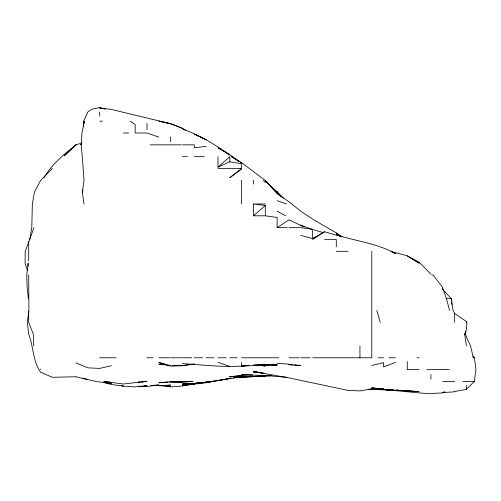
<?xml version="1.0" encoding="UTF-8"?>
<svg xmlns="http://www.w3.org/2000/svg" width="501" height="501" viewBox="0 0 501 501"><rect width="100%" height="100%" fill="white"/><g stroke="black" fill="none" stroke-linecap="round" stroke-linejoin="round"><path stroke-width="0.75" d="M83.479 126.34L83.617 121.161L87.838 112.036L91.633 109.331L99.674 107.515L105.667 108.968M431.862 274.961L432.996 274.961L442.283 286.797L442.765 289.515L451.332 298.627L453.054 310.457L454.595 313.419L466.431 321.598L466.838 322.287L466.431 329.739L464.621 334.117L466.431 345.947M454.595 391.538L466.431 389.377L474.278 381.443L475.95 369.613L474.397 357.783L473.301 357.783L470.564 345.947L466.431 337.254L465.592 334.117L465.805 331.161M84.137 123.384L84.325 121.161L81.957 132.997L81.337 144.827L84.055 180.316L82.27 192.146L83.999 203.982M28.689 274.961L28.914 310.457L27.367 322.287L28.689 334.117C33.504 346.448 32.797 361.165 40.518 372.155L52.348 377.291L76.008 376.758M27.323 270.296L25.05 263.131L25.232 251.302L29.728 239.472L31.77 227.642L32.365 203.982L34.444 192.146L40.518 180.604L52.348 168.486M82.27 192.146L83.041 189.929M29.728 239.472L33.955 227.642M43.919 177.824C51.684 164.366 63.971 154.308 76.008 144.827L81.926 142.973M75.789 144.827L64.178 155.886L76.008 144.827M217.979 167.202L229.809 156.656L229.809 161.798L217.979 167.202L217.979 156.656M253.537 203.982L253.468 215.812L265.305 205.516L265.305 215.812L277.134 217.44L277.134 227.642L287.298 227.642M81.588 143.925L80.335 144.827L81.701 144.175M277.134 227.642L288.964 219.858L303.474 226.677M312.624 239.472L324.454 231.756L336.29 235.107M324.454 231.756L312.624 238.614L300.794 235.376M316.106 236.96L312.624 238.614L312.624 229.395L300.794 225.394M444.857 392.089L442.765 392.909L430.935 393.485L423.251 393.272L377.698 388.995L383.609 389.578L379.176 388.976M395.439 362.392L383.609 366.914L383.609 362.699L371.78 365.486M444.857 391.769L442.765 392.521L454.595 391.851M111.504 365.655L99.674 368.404L87.838 367.847L76.008 362.881M217.221 380.522L206.149 382.739L182.483 385.476L185.445 385.044M189.879 384.586L182.483 385.97L170.653 386.947L165.48 386.008M191.357 384.311L192.835 384.035M211.804 381.324L214.121 380.967M215.662 380.722L217.209 380.484M210.339 381.549L204.671 382.351M186.923 384.831L189.14 384.511M191.357 384.186L192.835 383.973M177.31 365.486L182.483 365.749L172.87 365.655L182.483 365.605L194.319 364.027L182.483 365.598L170.653 366.093L158.823 362.455L166.958 364.64M203.187 382.526L194.319 383.591L182.483 383.898C198.152 383.979 213.752 381.693 229.07 378.543L217.979 380.484L241.639 376.808L250.513 376.264M206.149 146.373L194.319 147.776L194.319 144.827L182.483 144.827M271.955 375.543L265.305 376.332L253.468 376.508L262.342 375.988M265.305 376L233.504 377.716L234.988 377.535M236.466 377.359L250.513 376.251M249.035 365.467C226.903 367.866 204.602 365.041 182.483 363.582M229.809 378.13L231.287 377.979M233.504 377.76L241.639 376.952L263.081 376.007L253.468 376.689L241.639 376.007L229.809 376.502L241.639 376.007L253.468 376.689M241.639 362.511L241.639 366.093L248.296 365.461M138.207 382.175L139.729 382.025M141.251 381.881L145.822 381.443L123.334 384.004L103.801 381.443L110.734 382.301M233.504 377.704L263.82 375.988M167.697 381.994L158.823 382.795L170.653 381.894L182.483 381.981L192.854 381.443L182.483 381.981L170.653 381.894M169.175 381.862L182.483 382M138.119 382.213L140.343 382.019M141.821 381.894L146.993 381.443L141.821 381.775M241.639 375.888L229.809 376.658L241.639 376.007M241.639 366.093L277.134 364.603L253.468 365.104L265.305 364.809L277.134 365.354L271.955 364.997M154.389 385.175L158.823 384.968L146.993 386.515L138.858 386.19M144.037 385.814L146.993 385.732L135.164 386.885L123.334 386.202L121.943 385.638M172.87 365.63L182.483 365.598M99.674 121.161L102.586 121.161M123.334 132.997L128.676 132.997M150.031 144.827L181.375 144.827M182.483 156.656L187.43 156.656M194.319 156.656L204.352 156.656M217.979 168.486L241.639 168.486L229.809 177.711L241.639 168.912L241.639 163.764L229.809 161.798M265.305 203.982L253.468 203.982L265.305 205.516M253.468 215.812L265.305 215.812M288.964 227.642L300.794 227.642L312.624 229.395L323.715 232.777M324.598 239.472L336.29 239.472L336.29 246.811M336.29 251.302L348.12 251.302M442.765 288.332L446.435 298.627L451.332 298.627L451.52 300.844M466.838 322.287L466.431 322.287L466.431 321.598M464.621 334.117L465.592 334.117M99.674 357.783L116.082 357.783M146.993 357.783L152.993 357.783M158.823 357.783L169.695 357.783M170.653 357.783L181.788 357.783M182.483 357.783L191.908 357.783M194.319 357.783L202.485 357.783M206.149 357.783L214.027 357.783M217.979 357.783L226.164 357.783M229.809 357.783L236.986 357.783M241.639 357.783L278.9 357.783M288.964 357.783L299.429 357.783M300.794 357.783L310.263 357.783M312.624 357.783L371.78 357.783L371.78 251.302M378.149 357.783L383.609 357.783M389.064 357.783L395.439 357.783M417.001 357.783L419.105 357.783M407.776 369.613L419.105 369.613M426.846 369.613L442.765 369.613M443.091 369.613L449.353 369.613M442.765 381.443L454.595 381.443M462.836 381.443L474.278 381.443M262.342 364.515L268.999 364.797M150.695 385.582L158.823 385.732L170.653 385.131L158.823 385.689L170.653 386.44L167.697 386.033M383.609 389.158L371.78 388.926L359.95 390.899L348.12 390.404L288.964 377.892L253.468 371.542L263.82 373.283M252.729 374.973L241.639 374.735L265.305 375.543L286.747 377.272M368.085 389.183L393.222 390.31M396.924 390.035L398.401 390.122M405.052 390.511L419.105 391.701C403.343 390.06 387.386 390.943 371.78 387.711L380.654 388.851M288.964 364.766L300.794 365.461L294.137 364.96M277.134 363.313L288.964 364.158M373.258 388.519L374.735 388.632L373.258 388.557M379.915 389.026L383.609 389.302L371.78 388.926L383.609 389.183L382.131 389.039M288.964 364.565L292.659 364.847M388.789 389.928L378.437 389.052M390.266 390.041L393.222 390.273M396.185 390.01L398.401 390.198M402.096 390.504L407.275 390.937L402.835 390.523M165.48 364.709L158.823 364.146L170.653 365.636L168.436 365.035M261.603 372.788L253.468 372.018L261.603 372.819M261.603 372.725L253.468 371.729L263.82 373.301M257.17 364.941L265.305 366.062L257.909 364.991M106.325 382.52L107.803 382.758M109.287 382.996L111.504 383.353C101.747 382.557 91.977 381.142 82.665 378.036M104.922 108.961L99.674 108.091L110.978 109.331L170.653 123.722L182.483 128.362L185.602 130.467M162.524 385.476L164.002 385.739M170.653 123.722L158.823 121.161L170.653 123.741L182.483 128.362M76.008 376.858L87.838 379.639M104.108 382.589L111.504 384.492L123.334 386.083L121.943 385.538M336.29 234.931C355.998 241.131 377.134 243.417 395.439 253.481L392.803 252.391M390.918 251.508L407.275 255.773L419.105 263.131L407.275 255.955L419.105 262.186L430.935 274.197M217.979 362.298L229.809 366.425M158.823 137.155L146.993 132.997L135.164 132.997L135.164 124.499L130.128 121.161M277.134 200.669L286.528 203.982M341.801 236.791L336.29 234.405L339.691 236.096M277.134 211.153L285.62 215.812M300.794 224.974L304.145 226.878M183.735 129.559L182.483 128.788L192.597 132.997L206.149 139.766L194.319 134.13C207.07 139.372 218.449 147.219 229.809 154.903L217.979 147.745L229.809 154.721L239.284 161.466M342.033 236.716L336.29 233.178L337.38 234.142M239.102 161.572L231.493 156.656L241.639 162.687L265.305 180.485L276.74 192.146L277.66 192.146L283.409 198.346M240.461 162.337L241.639 163.213M271.216 186.873L277.66 192.146L277.134 192.591L280.967 196.386M278.318 194.77L265.305 180.648L277.134 193.386L288.964 201.79L300.794 211.203L312.624 219.125L336.29 232.877L339.008 235.414M272.738 188.601L276.74 192.146L277.134 191.739L277.134 192.591L281.637 196.931M263.313 180.316L265.305 182.445M472.906 356.042L474.397 357.783M376.802 310.457L380.215 322.287M446.435 298.627L449.591 310.457M28.319 298.627L27.067 286.797L26.778 274.961L28.106 263.131L28.256 266.188M451.639 302.322L451.827 304.539M33.774 345.947L33.31 334.117L28.689 322.287L28.689 311.134M466.431 385.538L466.431 389.377M454.595 313.419L454.595 322.287M430.935 374.535L430.935 379.201M407.275 361.697L407.275 369.613M359.95 345.947L359.95 357.783M253.468 180.316L253.468 184.049M241.639 180.316L241.639 203.982M170.653 136.936L170.653 141.739M146.993 123.384L146.993 129.746M99.674 111.98L99.674 116.182M40.518 369.024L40.518 369.613M28.689 241.563L28.689 260.921M211.597 381.443L206.149 382.432L194.319 383.346L212.123 381.443L206.149 382.288L211.597 381.443M194.319 384.204L182.483 384.937L194.319 384.229M383.609 389.183L371.78 388.663L383.609 389.233M374.735 388.72L372.519 388.519L374.735 388.732M390.266 389.859L387.311 389.559L390.266 389.853M395.439 390.392L391.744 390.01L395.439 390.392"/></g></svg>
